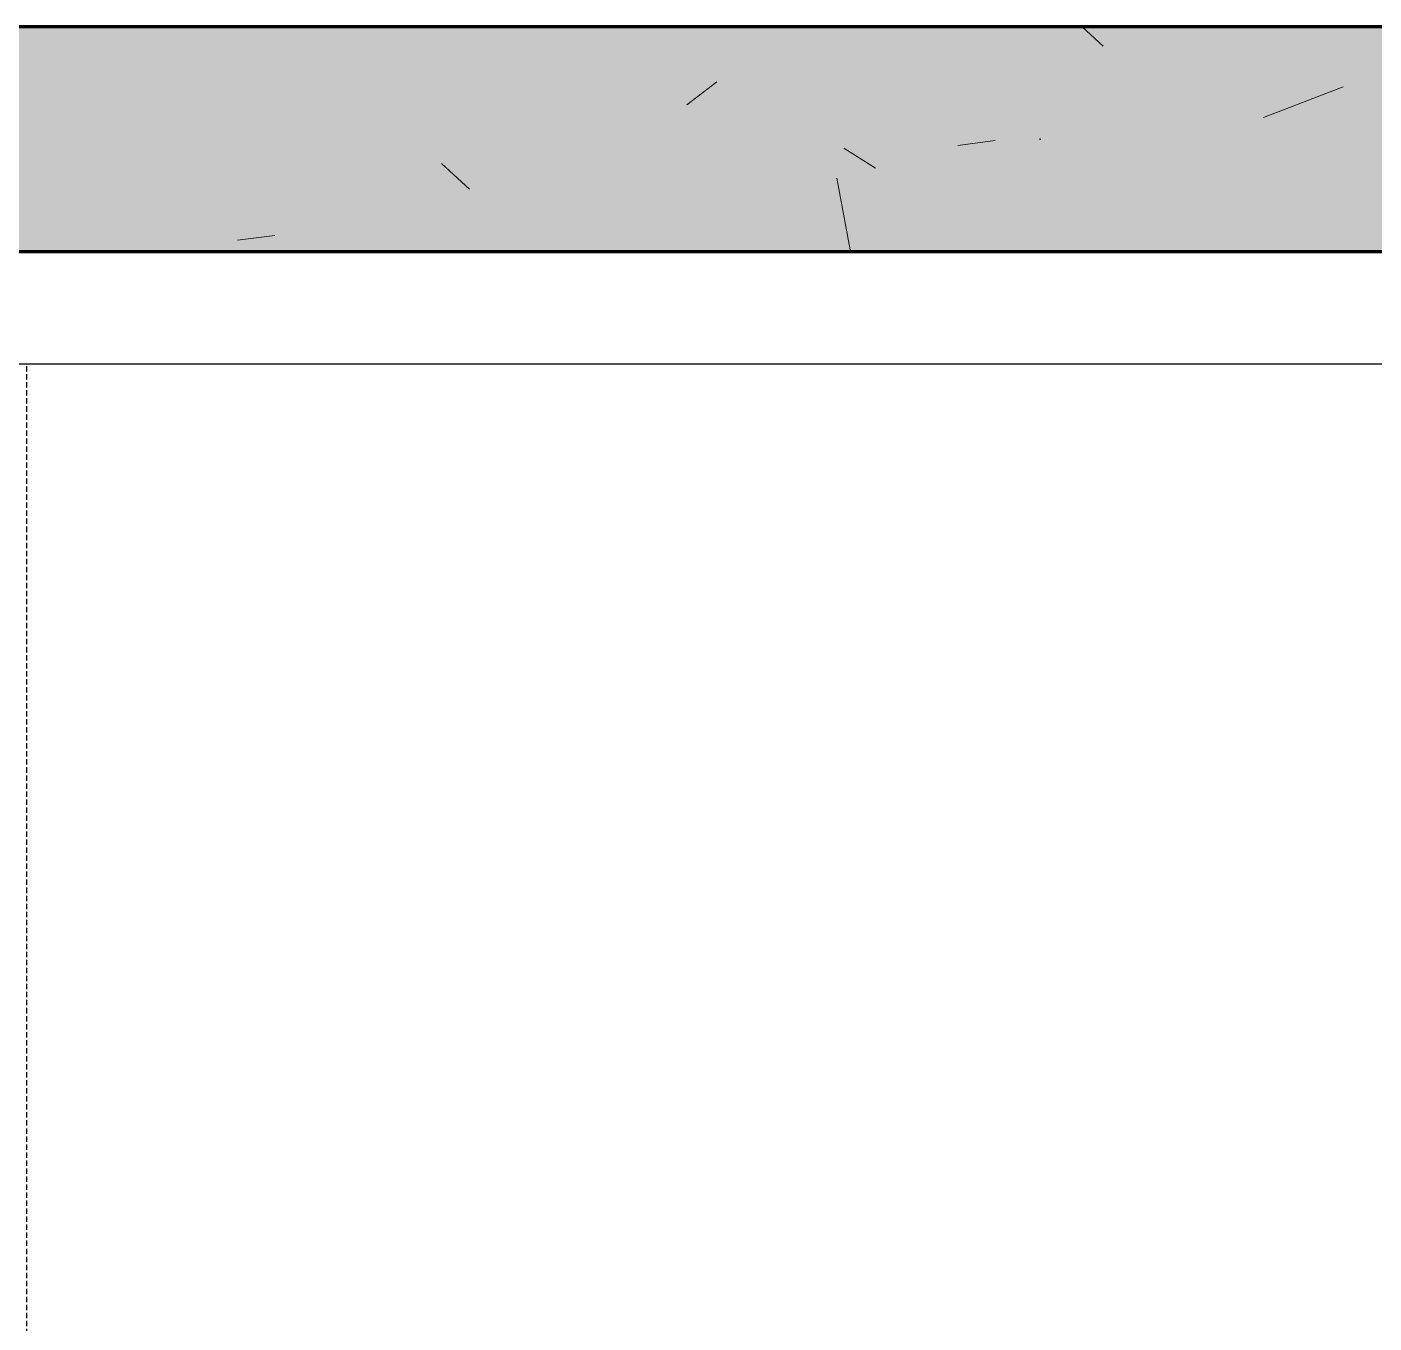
# Model space of a CAD drawing. Header units: millimetres. Extents: x -4391136 to -1798569, y -886572 to -291056.
# Drawn here: x -2733643 to -2732443, y -505703 to -504549 of the extents above; entities that cross this region are included whole.
import ezdxf

# ---------------------------------------------------------------- set-up
doc = ezdxf.new("R2010")
doc.units = ezdxf.units.MM
doc.linetypes.add('Xref-C-1-PP17-AR-2214-01-B$0$Hidden', pattern=[7.143800000000001, 4.7625, -2.3813])
for name, color, linetype in [('000 - CONCRETE_COL_HATCH_', 7, 'Continuous'), ('000 - EXISTING_COLUMN_CUT_COLOR_5', 7, 'Continuous'), ('000 - EXISTING_CONCRETE_CUT_COLOR_5', 7, 'Continuous'), ('_PP-Dim', 7, 'Continuous'), ('Xref-C-1-PP17-AR-2214-01-B$0$A-DETL-MBND', 7, 'Xref-C-1-PP17-AR-2214-01-B$0$Hidden'), ('Xref-C-1-PP17-AR-2214-01-B$0$A-Wall', 7, 'Continuous'), ('Xref-C-1-PP17-AR-2214-01-B$0$A-WALL-PATT', 7, 'Continuous'), ('Xref-C-1-PP17-AR-2214-01-B$0$S-BEAM', 7, 'Continuous'), ('Xref-C-1-PP17-AR-2214-01-B$0$WALL-E', 7, 'Continuous')]:
    doc.layers.add(name, color=color, linetype=linetype)

# ---------------------------------------------------------------- blocks, each defined once
blk = doc.blocks.new('*U3071')
at = {"layer": '000 - CONCRETE_COL_HATCH_'}
h = blk.add_hatch(dxfattribs=at)
h.set_pattern_fill('AR-CONC', scale=0.5)
h.set_pattern_definition([(49.99999999999999, (-2.842170943040401e-13, -2.449293598291855e-14), (3.586300913003767, -0.3137606749129755), [0.375, -4.125]), (355, (-2.842170943040401e-13, -2.449293598291855e-14), (-0.693756668065, 3.760960668500059), [0.3, -3.3]), (100.45144446, (0.2988584049997201, -0.0261467199998396), (2.89254423363556, 3.447199954843147), [0.3187009599999997, -3.505710559999998]), (46.18420000000001, (-2.842170943040401e-13, 0.9999999999999755), (5.336206653357862, -0.8275964039653827), [0.5625, -6.1875]), (96.63563549, (0.4446837249997202, 0.9310334649999031), (4.673309728371142, 4.870593003872752), [0.47805171, -5.258568799999999]), (351.1841639899999, (-2.842170943040401e-13, 0.9999999999999755), (4.673309725273866, 4.870593001349951), [0.45, -4.950000005]), (21, (0.4999999999997158, 0.7499999999999755), (2.984535260592308, -2.013094453326694), [0.375, -4.125]), (326.0000000000001, (0.4999999999997158, 0.7499999999999755), (1.216576659607909, 3.625750225234265), [0.3, -3.3]), (71.45144474, (0.7487112699997169, 0.582242129999916), (4.201111883649856, 1.612655764031769), [0.31870095, -3.50571056]), (37.50000000000001, (-2.842170943040401e-13, -2.449293598291855e-14), (0.06079927658645334, 1.664469269156557), [0, -3.26, 0, -3.35, 0, -3.3125]), (7.499999999999999, (-2.842170943040401e-13, -2.449293598291855e-14), (1.315347687210743, 1.972058559411801), [0, -1.91, 0, -3.185, 0, -1.2625]), (327.5, (-1.115000000000293, -2.449293598291855e-14), (2.669112180862045, -0.1127743586718988), [0, -1.25, 0, -3.9, 0, -5.175]), (317.5, (-1.615000000000293, -2.449293598291855e-14), (2.915930846711931, 0.5005249116615886), [0, -1.625, 0, -2.59, 0, -3.675])])
h.paths.add_polyline_path([(-100.0000000002331, -2502.504409946502), (100.0000000002325, -2502.504409946502), (100.0000000002328, 2502.504409946501), (-100.0000000002328, 2502.504409946501)])
at = {"color": 7}
blk.add_point((0, -4.547473508864641e-13), dxfattribs=at)
at = {"layer": '000 - EXISTING_COLUMN_CUT_COLOR_5', "color": 7}
blk.add_lwpolyline([(-100.0000000002331, -2502.504409946502), (100.0000000002325, -2502.504409946502), (100.0000000002328, 2502.504409946501), (-100.0000000002328, 2502.504409946501)], close=True, dxfattribs=at)
blk = doc.blocks.new('W-1-PP17-ENT2_REV00_20260526-152612_EX_LOPF-1')
at = {"layer": 'Xref-C-1-PP17-AR-2214-01-B$0$A-WALL-PATT', "lineweight": 9}
h = blk.add_hatch(dxfattribs=at)
h.set_pattern_fill('ACET-2D-FP_26', angle=-39.99999999997194, style=0, pattern_type=2)
h.set_pattern_definition([(140.0000000000281, (-7899.999916094355, -7552.503831193375), (-385.17504819663, -459.0337474662813), [76.2000000016863, -838.2000000185496]), (85.000000000028, (-7899.999916094355, -7552.503831193375), (-746.182703292987, 65.28252745699113), [60.95999998934601, -670.5599998828058]), (190.451000000028, (-7894.687060758471, -7491.776333153772), (127.8976821521067, -693.3830033084379), [64.7599999979222, -712.3599999771443]), (136.184000000028, (-8103.20009774901, -7552.504406808002), (-622.3064181017688, -648.5724861947823), [114.3000000090041, -1257.300000099045]), (186.636000000028, (-8089.186014867388, -7462.144217155466), (122.2199233644646, -1050.534318669234), [97.13999999808287, -1068.539999978911]), (81.18400000002808, (-8103.20009774901, -7552.504406808002), (-1110.274966523925, 172.1971373409029), [91.44000001127156, -1005.840000123987]), (111.000000000028, (-8052.399796423968, -7450.904301959614), (-559.4256646492287, -214.7433929350229), [76.20000000026225, -838.2000000028847]), (56.00000000002807, (-8052.399796423968, -7450.904301959614), (-620.9765001018534, 418.8539380771107), [60.9600000079891, -670.5600000878799]), (161.4510000000281, (-8018.311389990151, -7400.366248901526), (-224.2969171917646, -668.4524659444579), [64.76000000175955, -712.360000019355]), (127.5000000000281, (-7899.999916094355, -7552.503831193375), (-206.9121046008077, -158.7692419998349), [33.52799999595493, -628.9039999241244, 33.52799999595493, -1320.29199984071]), (127.5000000000281, (-7899.999916094355, -7552.503831193375), (-206.9121046008077, -158.7692419998349), [-695.9599999160343, -647.191999921918, 33.52799999595493, -639.5719999228373]), (97.50000000002798, (-7899.999916094355, -7552.503831193375), (-359.3065578895622, -47.30360574601231), [33.52800000462985, -354.5840000489641, 33.52800000462985, -870.2040001201656]), (97.50000000002798, (-7899.999916094355, -7552.503831193375), (-359.3065578895622, -47.30360574601231), [-421.6400000582238, -613.6640000847401, 33.52800000462985, -223.0120000307955]), (57.50000000002802, (-7900.000536732841, -7779.072410367022), (-229.4741615089589, 146.1911639207974), [33.52800000332778, -220.4720000218827, -1844.040000183028]), (57.50000000002802, (-7900.000536732841, -7779.072410367022), (-229.4741615089589, 146.1911639207974), [-254.0000000252105, 33.52800000332778, -758.9520000753289, -1051.560000104371]), (57.50000000002802, (-7900.000536732841, -7779.072410367022), (-229.4741615089589, 146.1911639207974), [-1046.480000103867, 33.52800000332778, -1018.032000101044]), (47.50000000002805, (-7899.999865903519, -7880.672822588647), (-350.4168590146002, 321.097891815938), [33.52800000205953, -296.6720000182237, 33.52800000205953, -1239.52000007614]), (47.50000000002805, (-7899.999865903519, -7880.672822588647), (-350.4168590146002, 321.097891815938), [-363.7280000223428, -492.7600000302689, 33.52800000205953, -713.2320000438117])])
h.paths.add_polyline_path([(-8100.000000004657, -9126.056963774434), (-8100.000000004657, -9905.008819889335), (-7900.000000004657, -9905.008819889335), (-7900.000000004657, -4899.999999996799), (-8100.000000004657, -4899.999999996799)])
at = {"layer": 'Xref-C-1-PP17-AR-2214-01-B$0$A-DETL-MBND', "color": 7}
for p, q in [((-7900.000000003725, -9805.017639786529), (-7900.000000003725, -4899.999999999593)), ((-10300.00000000186, -6499.999999999127), (-8200.000000003725, -6499.999999999127)), ((-8200.000000003725, -6499.999999999593), (-8200.000000003725, -9805.017639786529))]:
    blk.add_line(p, q, dxfattribs=at)
at = {"layer": 'Xref-C-1-PP17-AR-2214-01-B$0$A-Wall', "color": 7, "lineweight": 70}
for p, q in [((-8100.000000003725, -4899.999999999593), (-8100.000000004191, -9905.008819892595)), ((-7900.000000003725, -9905.008819892595), (-7900.000000003725, -4899.999999999593))]:
    blk.add_line(p, q, dxfattribs=at)
at = {"layer": 'Xref-C-1-PP17-AR-2214-01-B$0$S-BEAM', "color": 7}
for p, q in [((-8200.000000003725, -4899.999999999593), (-8200.000000003725, -9805.017639786063)), ((-7900.000000003725, -9805.017639786063), (-7900.000000003725, -4899.999999999593))]:
    blk.add_line(p, q, dxfattribs=at)
at = {"layer": 'Xref-C-1-PP17-AR-2214-01-B$0$WALL-E', "color": 7}
blk.add_line((-7900.000000003725, -9805.017639786063), (-7900.000000003725, -4899.999999999593), dxfattribs=at)
at = {"layer": '000 - EXISTING_CONCRETE_CUT_COLOR_5', "color": 7}
blk.add_blockref('*U3071', (-8000.000000003725, -7402.504409946094), dxfattribs=at)

msp = doc.modelspace()

# ---------------------------------------------------------------- block references
at = {"layer": '_PP-Dim', "color": 7, "rotation": 90}
msp.add_blockref('W-1-PP17-ENT2_REV00_20260526-152612_EX_LOPF-1', (-2740142.744708746, -496648.9466707953), dxfattribs=at)

doc.saveas('drawing.dxf')
